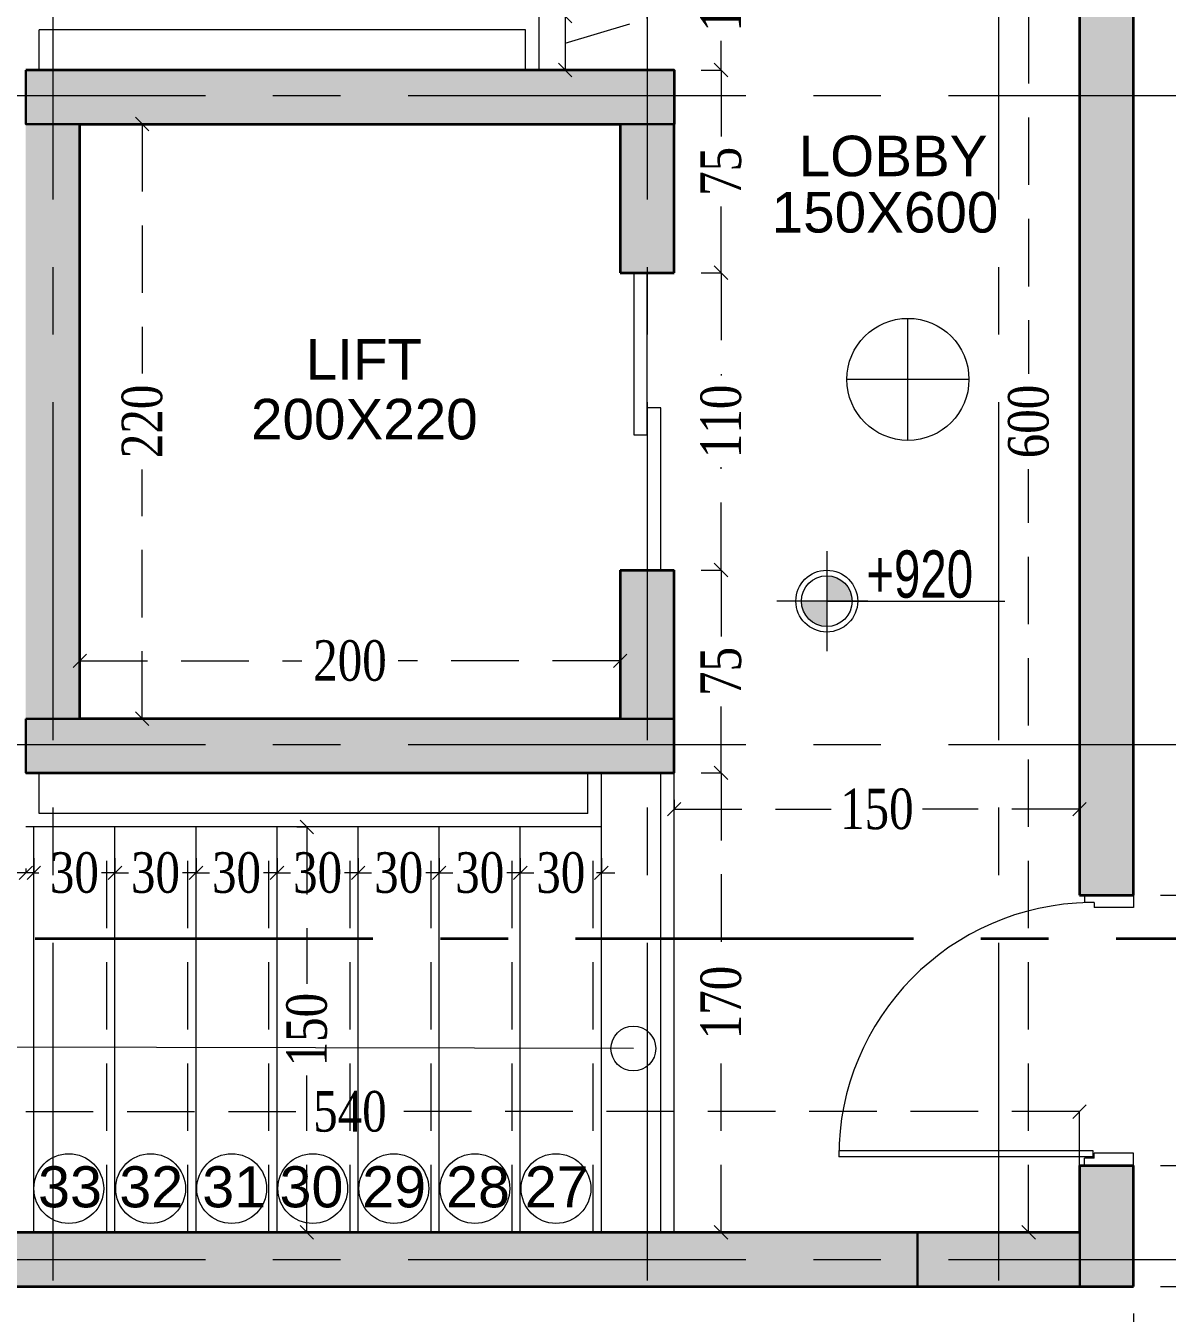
# Model space of a CAD drawing. Header units: inches. Extents: x -114 to 635, y -137 to 57.
# Drawn here: x 157.209 to 161.433, y 17.48 to 22.244 of the extents above; entities that cross this region are included whole.
import ezdxf
from ezdxf.enums import TextEntityAlignment as Align

# ---------------------------------------------------------------- set-up
doc = ezdxf.new("R2010")
doc.units = ezdxf.units.IN
doc.header["$MEASUREMENT"] = 0
doc.header["$PDMODE"] = 98
for name, pattern in [('( Hidden )', [0.375, 0.25, -0.125]), ('CENTER', [2, 1.25, -0.25, 0.25, -0.25]), ('CENTERX2', [4, 2.5, -0.5, 0.5, -0.5]), ('DASHED2', [0.375, 0.25, -0.125]), ('VILLA AXIS$0$CENTER', [2, 1.25, -0.25, 0.25, -0.25])]:
    doc.linetypes.add(name, pattern=pattern)
doc.layers.get('0').update_dxf_attribs({"lineweight": 5})
doc.layers.get('Defpoints').update_dxf_attribs({"lineweight": 5})
for name, color, linetype, lineweight in [('A-SECTION LINE', 230, 'Continuous', 35), ('A-text', 111, 'Continuous', 5), ('COLUMNS HATCH', 1, 'Continuous', 5), ('DETAILS DIMENSION', 15, 'Continuous', 5), ('DOOR', 1, 'Continuous', 5), ('E-AX', 9, '( Hidden )', 0), ('GENERAL TEXT', 4, 'Continuous', 5), ('HATCH', 15, 'Continuous', 0), ('LEVEL SYMBOL', 8, 'Continuous', 5), ('PROPOSED COLUMNS', 6, 'Continuous', 30), ('STAIR', 1, 'Continuous', 5), ('WALL PROPOSED', 7, 'Continuous', 30), ('WINDOWS', 5, 'Continuous', 5)]:
    doc.layers.add(name, color=color, linetype=linetype, lineweight=lineweight)
doc.layers.add('ALARM', color=7, linetype='Continuous', lineweight=5, true_color=0xff0f0f)
doc.layers.add('AXIES', color=7, linetype='CENTER', lineweight=0, true_color=0x949596)
doc.styles.add('002-F.FLOOR PLAN$0$xref plans$0$ATTRIBUTE', font='BKANT.TTF')
doc.styles.add('GROUND FLOOR XREF - option 3$0$STYLE1', font='arial.ttf', dxfattribs={"height": 30})
doc.styles.add('ST', font='times.ttf', dxfattribs={"width": 0.8})
doc.styles.get("Standard").update_dxf_attribs({"font": 'arial.ttf'})
doc.dimstyles.new('RASH PLAN', dxfattribs={"dimtxt": 0.15, "dimasz": 0.05, "dimexe": 0, "dimexo": 0.1, "dimgap": 0.05, "dimtad": 0, "dimdec": 0, "dimlfac": 100, "dimzin": 0, "dimdsep": 46, "dimtxsty": 'ST', "dimblk": 'OBLIQUE', "dimcen": 0.09, "dimclrd": 200, "dimclre": 6, "dimclrt": 1, "dimadec": 0, "dimazin": 0, "dimtfac": 1, "dimtdec": 0, "dimtmove": 1, "dimatfit": 3, "dimldrblk": 'OBLIQUE', "dimfxl": 0, "dimtolj": 1, "dimtzin": 0, "dimlwd": -1, "dimlwe": -1, "dimarcsym": 0})

# ---------------------------------------------------------------- blocks, each defined once
blk = doc.blocks.new('002-F.FLOOR PLAN$0$xref plans$0$LVL-PL')
h = blk.add_hatch(color=256)
h.paths.add_polyline_path([(0, 0.1233), (0, 0), (0.1233, 0, 0.414214)])
h.paths.add_polyline_path([(0, 0), (-0.1233, 0, 0.414214), (0, -0.1233)])
for p, q in [((0, 0.2424), (0, -0.2424)), ((0.2, 0), (-0.2424, 0)), ((0, 0), (0.8648, 0))]:
    blk.add_line(p, q)
for radius in [0.15, 0.1233]:
    blk.add_circle((0, 0), radius)
at = {"style": '002-F.FLOOR PLAN$0$xref plans$0$ATTRIBUTE', "width": 0.75, "flags": 12}
for tag, p in [('LEVEL', (0.517, 0.1508)), ('POSITION', (0.517, -0.1541))]:
    blk.add_attdef(tag, text='', height=0.2, dxfattribs=at).set_placement(p, align=Align.MIDDLE)
blk = doc.blocks.new('_Oblique')
at = {"color": 0, "lineweight": -2}
blk.add_line((-0.5, -0.5), (0.5, 0.5), dxfattribs=at)
blk = doc.blocks.new('*D637')
at = {"layer": 'Defpoints', "color": 0, "transparency": 16777216}
for p in [(155.5088, 17.5794), (161.3082, 17.5794), (161.3082, 17.3334)]:
    blk.add_point(p, dxfattribs=at)
at = {"layer": 'DETAILS DIMENSION', "color": 6, "transparency": 16777216}
for p, q in [((155.5088, 17.4794), (155.5088, 17.3334)), ((161.3082, 17.4794), (161.3082, 17.3334))]:
    blk.add_line(p, q, dxfattribs=at)
at = {"layer": 'DETAILS DIMENSION', "color": 200, "linetype": 'DASHED2', "transparency": 16777216}
for p, q in [((155.5088, 17.3334), (158.233, 17.3334)), ((161.3082, 17.3334), (158.584, 17.3334))]:
    blk.add_line(p, q, dxfattribs=at)
at = {"layer": 'DETAILS DIMENSION', "color": 200, "transparency": 16777216, "xscale": 0.05, "yscale": 0.05, "zscale": 0.05, "rotation": 180}
blk.add_blockref('_Oblique', (155.5088, 17.3334), dxfattribs=at)
at = {"layer": 'DETAILS DIMENSION', "color": 200, "transparency": 16777216, "xscale": 0.05, "yscale": 0.05, "zscale": 0.05}
blk.add_blockref('_Oblique', (161.3082, 17.3334), dxfattribs=at)
at = {"layer": 'DETAILS DIMENSION', "color": 1, "transparency": 16777216, "insert": (158.4085, 17.3334), "char_height": 0.15, "attachment_point": 5, "style": 'ST'}
blk.add_mtext('\\A1;580', dxfattribs=at)
blk = doc.blocks.new('*D638')
at = {"layer": 'Defpoints', "color": 0, "transparency": 16777216}
for p in [(161.3082, 18.0266), (161.3082, 17.5794), (161.56, 17.5794)]:
    blk.add_point(p, dxfattribs=at)
at = {"layer": 'DETAILS DIMENSION', "color": 6, "transparency": 16777216}
for p, q in [((161.4082, 18.0266), (161.56, 18.0266)), ((161.4082, 17.5794), (161.56, 17.5794))]:
    blk.add_line(p, q, dxfattribs=at)
at = {"layer": 'DETAILS DIMENSION', "color": 200, "linetype": 'DASHED2', "transparency": 16777216}
for p, q in [((161.56, 18.0266), (161.56, 17.9344)), ((161.56, 17.5794), (161.56, 17.6716))]:
    blk.add_line(p, q, dxfattribs=at)
at = {"layer": 'DETAILS DIMENSION', "color": 200, "transparency": 16777216, "xscale": 0.05, "yscale": 0.05, "zscale": 0.05}
for p, rotation in [((161.56, 18.0266), 90), ((161.56, 17.5794), 270)]:
    blk.add_blockref('_Oblique', p, dxfattribs=dict(at, rotation=rotation))
at = {"layer": 'DETAILS DIMENSION', "color": 1, "transparency": 16777216, "insert": (161.56, 17.803), "char_height": 0.15, "attachment_point": 5, "rotation": 90, "style": 'ST'}
blk.add_mtext('\\A1;45', dxfattribs=at)
blk = doc.blocks.new('*D639')
at = {"layer": 'Defpoints', "color": 0, "transparency": 16777216}
for p in [(161.3082, 19.0266), (161.56, 19.0266), (161.3082, 18.0266)]:
    blk.add_point(p, dxfattribs=at)
at = {"layer": 'DETAILS DIMENSION', "color": 6, "transparency": 16777216}
for p, q in [((161.4082, 19.0266), (161.56, 19.0266)), ((161.4082, 18.0266), (161.56, 18.0266))]:
    blk.add_line(p, q, dxfattribs=at)
at = {"layer": 'DETAILS DIMENSION', "color": 200, "linetype": 'DASHED2', "transparency": 16777216}
for p, q in [((161.56, 19.0266), (161.56, 18.696)), ((161.56, 18.0266), (161.56, 18.3573))]:
    blk.add_line(p, q, dxfattribs=at)
at = {"layer": 'DETAILS DIMENSION', "color": 200, "transparency": 16777216, "xscale": 0.05, "yscale": 0.05, "zscale": 0.05}
for p, rotation in [((161.56, 19.0266), 90), ((161.56, 18.0266), 270)]:
    blk.add_blockref('_Oblique', p, dxfattribs=dict(at, rotation=rotation))
at = {"layer": 'DETAILS DIMENSION', "color": 1, "transparency": 16777216, "insert": (161.56, 18.5266), "char_height": 0.15, "attachment_point": 5, "rotation": 90, "style": 'ST'}
blk.add_mtext('\\A1;100', dxfattribs=at)
blk = doc.blocks.new('*D640')
at = {"layer": 'Defpoints', "color": 0, "transparency": 16777216}
for p in [(161.3082, 23.9796), (161.56, 23.9796), (161.3082, 19.0266)]:
    blk.add_point(p, dxfattribs=at)
at = {"layer": 'DETAILS DIMENSION', "color": 6, "transparency": 16777216}
for p, q in [((161.4082, 23.9796), (161.56, 23.9796)), ((161.4082, 19.0266), (161.56, 19.0266))]:
    blk.add_line(p, q, dxfattribs=at)
at = {"layer": 'DETAILS DIMENSION', "color": 200, "linetype": 'DASHED2', "transparency": 16777216}
for p, q in [((161.56, 23.9796), (161.56, 21.6788)), ((161.56, 19.0266), (161.56, 21.3275))]:
    blk.add_line(p, q, dxfattribs=at)
at = {"layer": 'DETAILS DIMENSION', "color": 200, "transparency": 16777216, "xscale": 0.05, "yscale": 0.05, "zscale": 0.05}
for p, rotation in [((161.56, 23.9796), 90), ((161.56, 19.0266), 270)]:
    blk.add_blockref('_Oblique', p, dxfattribs=dict(at, rotation=rotation))
at = {"layer": 'DETAILS DIMENSION', "color": 1, "transparency": 16777216, "insert": (161.56, 21.5031), "char_height": 0.15, "attachment_point": 5, "rotation": 90, "style": 'ST'}
blk.add_mtext('\\A1;495', dxfattribs=at)
blk = doc.blocks.new('*D642')
at = {"layer": 'Defpoints', "color": 0, "transparency": 16777216}
for p in [(157.5388, 19.1097), (157.2388, 19.0644), (157.5388, 19.0644)]:
    blk.add_point(p, dxfattribs=at)
at = {"layer": 'DETAILS DIMENSION', "color": 6, "transparency": 16777216}
for p, q in [((157.2388, 19.1644), (157.2388, 19.1097)), ((157.5388, 19.1644), (157.5388, 19.1097))]:
    blk.add_line(p, q, dxfattribs=at)
at = {"layer": 'DETAILS DIMENSION', "color": 200, "linetype": 'DASHED2', "transparency": 16777216}
for p, q in [((157.2388, 19.1097), (157.1888, 19.1097)), ((157.2388, 19.1097), (157.2569, 19.1097)), ((157.5388, 19.1097), (157.5206, 19.1097)), ((157.5388, 19.1097), (157.5888, 19.1097))]:
    blk.add_line(p, q, dxfattribs=at)
at = {"layer": 'DETAILS DIMENSION', "color": 200, "transparency": 16777216, "xscale": 0.05, "yscale": 0.05, "zscale": 0.05}
blk.add_blockref('_Oblique', (157.2388, 19.1097), dxfattribs=at)
at = {"layer": 'DETAILS DIMENSION', "color": 200, "transparency": 16777216, "xscale": 0.05, "yscale": 0.05, "zscale": 0.05, "rotation": 180}
blk.add_blockref('_Oblique', (157.5388, 19.1097), dxfattribs=at)
at = {"layer": 'DETAILS DIMENSION', "color": 1, "transparency": 16777216, "insert": (157.3888, 19.1097), "char_height": 0.15, "attachment_point": 5, "style": 'ST'}
blk.add_mtext('\\A1;30', dxfattribs=at)
blk = doc.blocks.new('*D643')
at = {"layer": 'Defpoints', "color": 0, "transparency": 16777216}
for p in [(157.8388, 19.1097), (157.5388, 19.0644), (157.8388, 19.0644)]:
    blk.add_point(p, dxfattribs=at)
at = {"layer": 'DETAILS DIMENSION', "color": 6, "transparency": 16777216}
for p, q in [((157.5388, 19.1644), (157.5388, 19.1097)), ((157.8388, 19.1644), (157.8388, 19.1097))]:
    blk.add_line(p, q, dxfattribs=at)
at = {"layer": 'DETAILS DIMENSION', "color": 200, "linetype": 'DASHED2', "transparency": 16777216}
for p, q in [((157.5388, 19.1097), (157.4888, 19.1097)), ((157.5388, 19.1097), (157.5569, 19.1097)), ((157.8388, 19.1097), (157.8206, 19.1097)), ((157.8388, 19.1097), (157.8888, 19.1097))]:
    blk.add_line(p, q, dxfattribs=at)
at = {"layer": 'DETAILS DIMENSION', "color": 200, "transparency": 16777216, "xscale": 0.05, "yscale": 0.05, "zscale": 0.05}
blk.add_blockref('_Oblique', (157.5388, 19.1097), dxfattribs=at)
at = {"layer": 'DETAILS DIMENSION', "color": 200, "transparency": 16777216, "xscale": 0.05, "yscale": 0.05, "zscale": 0.05, "rotation": 180}
blk.add_blockref('_Oblique', (157.8388, 19.1097), dxfattribs=at)
at = {"layer": 'DETAILS DIMENSION', "color": 1, "transparency": 16777216, "insert": (157.6888, 19.1097), "char_height": 0.15, "attachment_point": 5, "style": 'ST'}
blk.add_mtext('\\A1;30', dxfattribs=at)
blk = doc.blocks.new('*D644')
at = {"layer": 'Defpoints', "color": 0, "transparency": 16777216}
for p in [(158.1388, 19.1097), (157.8388, 19.0644), (158.1388, 19.0644)]:
    blk.add_point(p, dxfattribs=at)
at = {"layer": 'DETAILS DIMENSION', "color": 6, "transparency": 16777216}
for p, q in [((157.8388, 19.1644), (157.8388, 19.1097)), ((158.1388, 19.1644), (158.1388, 19.1097))]:
    blk.add_line(p, q, dxfattribs=at)
at = {"layer": 'DETAILS DIMENSION', "color": 200, "linetype": 'DASHED2', "transparency": 16777216}
for p, q in [((157.8388, 19.1097), (157.7888, 19.1097)), ((157.8388, 19.1097), (157.8569, 19.1097)), ((158.1388, 19.1097), (158.1206, 19.1097)), ((158.1388, 19.1097), (158.1888, 19.1097))]:
    blk.add_line(p, q, dxfattribs=at)
at = {"layer": 'DETAILS DIMENSION', "color": 200, "transparency": 16777216, "xscale": 0.05, "yscale": 0.05, "zscale": 0.05}
blk.add_blockref('_Oblique', (157.8388, 19.1097), dxfattribs=at)
at = {"layer": 'DETAILS DIMENSION', "color": 200, "transparency": 16777216, "xscale": 0.05, "yscale": 0.05, "zscale": 0.05, "rotation": 180}
blk.add_blockref('_Oblique', (158.1388, 19.1097), dxfattribs=at)
at = {"layer": 'DETAILS DIMENSION', "color": 1, "transparency": 16777216, "insert": (157.9888, 19.1097), "char_height": 0.15, "attachment_point": 5, "style": 'ST'}
blk.add_mtext('\\A1;30', dxfattribs=at)
blk = doc.blocks.new('*D645')
at = {"layer": 'Defpoints', "color": 0, "transparency": 16777216}
for p in [(158.4388, 19.1097), (158.1388, 19.0644), (158.4388, 19.0644)]:
    blk.add_point(p, dxfattribs=at)
at = {"layer": 'DETAILS DIMENSION', "color": 6, "transparency": 16777216}
for p, q in [((158.1388, 19.1644), (158.1388, 19.1097)), ((158.4388, 19.1644), (158.4388, 19.1097))]:
    blk.add_line(p, q, dxfattribs=at)
at = {"layer": 'DETAILS DIMENSION', "color": 200, "linetype": 'DASHED2', "transparency": 16777216}
for p, q in [((158.1388, 19.1097), (158.0888, 19.1097)), ((158.1388, 19.1097), (158.1569, 19.1097)), ((158.4388, 19.1097), (158.4206, 19.1097)), ((158.4388, 19.1097), (158.4888, 19.1097))]:
    blk.add_line(p, q, dxfattribs=at)
at = {"layer": 'DETAILS DIMENSION', "color": 200, "transparency": 16777216, "xscale": 0.05, "yscale": 0.05, "zscale": 0.05}
blk.add_blockref('_Oblique', (158.1388, 19.1097), dxfattribs=at)
at = {"layer": 'DETAILS DIMENSION', "color": 200, "transparency": 16777216, "xscale": 0.05, "yscale": 0.05, "zscale": 0.05, "rotation": 180}
blk.add_blockref('_Oblique', (158.4388, 19.1097), dxfattribs=at)
at = {"layer": 'DETAILS DIMENSION', "color": 1, "transparency": 16777216, "insert": (158.2888, 19.1097), "char_height": 0.15, "attachment_point": 5, "style": 'ST'}
blk.add_mtext('\\A1;30', dxfattribs=at)
blk = doc.blocks.new('*D646')
at = {"layer": 'Defpoints', "color": 0, "transparency": 16777216}
for p in [(158.7388, 19.1097), (158.4388, 19.0644), (158.7388, 19.0644)]:
    blk.add_point(p, dxfattribs=at)
at = {"layer": 'DETAILS DIMENSION', "color": 6, "transparency": 16777216}
for p, q in [((158.4388, 19.1644), (158.4388, 19.1097)), ((158.7388, 19.1644), (158.7388, 19.1097))]:
    blk.add_line(p, q, dxfattribs=at)
at = {"layer": 'DETAILS DIMENSION', "color": 200, "linetype": 'DASHED2', "transparency": 16777216}
for p, q in [((158.4388, 19.1097), (158.3888, 19.1097)), ((158.4388, 19.1097), (158.4569, 19.1097)), ((158.7388, 19.1097), (158.7206, 19.1097)), ((158.7388, 19.1097), (158.7888, 19.1097))]:
    blk.add_line(p, q, dxfattribs=at)
at = {"layer": 'DETAILS DIMENSION', "color": 200, "transparency": 16777216, "xscale": 0.05, "yscale": 0.05, "zscale": 0.05}
blk.add_blockref('_Oblique', (158.4388, 19.1097), dxfattribs=at)
at = {"layer": 'DETAILS DIMENSION', "color": 200, "transparency": 16777216, "xscale": 0.05, "yscale": 0.05, "zscale": 0.05, "rotation": 180}
blk.add_blockref('_Oblique', (158.7388, 19.1097), dxfattribs=at)
at = {"layer": 'DETAILS DIMENSION', "color": 1, "transparency": 16777216, "insert": (158.5888, 19.1097), "char_height": 0.15, "attachment_point": 5, "style": 'ST'}
blk.add_mtext('\\A1;30', dxfattribs=at)
blk = doc.blocks.new('*D647')
at = {"layer": 'Defpoints', "color": 0, "transparency": 16777216}
for p in [(159.0388, 19.1097), (158.7388, 19.0643), (159.0388, 19.0643)]:
    blk.add_point(p, dxfattribs=at)
at = {"layer": 'DETAILS DIMENSION', "color": 6, "transparency": 16777216}
for p, q in [((158.7388, 19.1643), (158.7388, 19.1097)), ((159.0388, 19.1643), (159.0388, 19.1097))]:
    blk.add_line(p, q, dxfattribs=at)
at = {"layer": 'DETAILS DIMENSION', "color": 200, "linetype": 'DASHED2', "transparency": 16777216}
for p, q in [((158.7388, 19.1097), (158.6888, 19.1097)), ((158.7388, 19.1097), (158.7569, 19.1097)), ((159.0388, 19.1097), (159.0206, 19.1097)), ((159.0388, 19.1097), (159.0888, 19.1097))]:
    blk.add_line(p, q, dxfattribs=at)
at = {"layer": 'DETAILS DIMENSION', "color": 200, "transparency": 16777216, "xscale": 0.05, "yscale": 0.05, "zscale": 0.05}
blk.add_blockref('_Oblique', (158.7388, 19.1097), dxfattribs=at)
at = {"layer": 'DETAILS DIMENSION', "color": 200, "transparency": 16777216, "xscale": 0.05, "yscale": 0.05, "zscale": 0.05, "rotation": 180}
blk.add_blockref('_Oblique', (159.0388, 19.1097), dxfattribs=at)
at = {"layer": 'DETAILS DIMENSION', "color": 1, "transparency": 16777216, "insert": (158.8888, 19.1097), "char_height": 0.15, "attachment_point": 5, "style": 'ST'}
blk.add_mtext('\\A1;30', dxfattribs=at)
blk = doc.blocks.new('*D648')
at = {"layer": 'Defpoints', "color": 0, "transparency": 16777216}
for p in [(159.3388, 19.1097), (159.0388, 19.0643), (159.3388, 19.0643)]:
    blk.add_point(p, dxfattribs=at)
at = {"layer": 'DETAILS DIMENSION', "color": 6, "transparency": 16777216}
for p, q in [((159.0388, 19.1643), (159.0388, 19.1097)), ((159.3388, 19.1643), (159.3388, 19.1097))]:
    blk.add_line(p, q, dxfattribs=at)
at = {"layer": 'DETAILS DIMENSION', "color": 200, "linetype": 'DASHED2', "transparency": 16777216}
for p, q in [((159.0388, 19.1097), (158.9888, 19.1097)), ((159.0388, 19.1097), (159.057, 19.1097)), ((159.3388, 19.1097), (159.3207, 19.1097)), ((159.3388, 19.1097), (159.3888, 19.1097))]:
    blk.add_line(p, q, dxfattribs=at)
at = {"layer": 'DETAILS DIMENSION', "color": 200, "transparency": 16777216, "xscale": 0.05, "yscale": 0.05, "zscale": 0.05}
blk.add_blockref('_Oblique', (159.0388, 19.1097), dxfattribs=at)
at = {"layer": 'DETAILS DIMENSION', "color": 200, "transparency": 16777216, "xscale": 0.05, "yscale": 0.05, "zscale": 0.05, "rotation": 180}
blk.add_blockref('_Oblique', (159.3388, 19.1097), dxfattribs=at)
at = {"layer": 'DETAILS DIMENSION', "color": 1, "transparency": 16777216, "insert": (159.1888, 19.1097), "char_height": 0.15, "attachment_point": 5, "style": 'ST'}
blk.add_mtext('\\A1;30', dxfattribs=at)
blk = doc.blocks.new('*D649')
at = {"layer": 'Defpoints', "color": 0, "transparency": 16777216}
for p in [(159.6084, 19.4797), (159.7817, 19.4797), (159.6084, 17.7794)]:
    blk.add_point(p, dxfattribs=at)
at = {"layer": 'DETAILS DIMENSION', "color": 6, "transparency": 16777216}
for p, q in [((159.7084, 19.4797), (159.7817, 19.4797)), ((159.7084, 17.7794), (159.7817, 17.7794))]:
    blk.add_line(p, q, dxfattribs=at)
at = {"layer": 'DETAILS DIMENSION', "color": 200, "linetype": 'DASHED2', "transparency": 16777216}
for p, q in [((159.7817, 19.4797), (159.7817, 18.7989)), ((159.7817, 17.7794), (159.7817, 18.4602))]:
    blk.add_line(p, q, dxfattribs=at)
at = {"layer": 'DETAILS DIMENSION', "color": 200, "transparency": 16777216, "xscale": 0.05, "yscale": 0.05, "zscale": 0.05}
for p, rotation in [((159.7817, 19.4797), 90), ((159.7817, 17.7794), 270)]:
    blk.add_blockref('_Oblique', p, dxfattribs=dict(at, rotation=rotation))
at = {"layer": 'DETAILS DIMENSION', "color": 1, "transparency": 16777216, "insert": (159.7817, 18.6296), "char_height": 0.15, "attachment_point": 5, "rotation": 90, "style": 'ST'}
blk.add_mtext('\\A1;170', dxfattribs=at)
blk = doc.blocks.new('*D650')
at = {"layer": 'Defpoints', "color": 0, "transparency": 16777216}
for p in [(159.6084, 20.2299), (159.7817, 20.2299), (159.6084, 19.4797)]:
    blk.add_point(p, dxfattribs=at)
at = {"layer": 'DETAILS DIMENSION', "color": 6, "transparency": 16777216}
for p, q in [((159.7084, 20.2299), (159.7817, 20.2299)), ((159.7084, 19.4797), (159.7817, 19.4797))]:
    blk.add_line(p, q, dxfattribs=at)
at = {"layer": 'DETAILS DIMENSION', "color": 200, "linetype": 'DASHED2', "transparency": 16777216}
for p, q in [((159.7817, 20.2299), (159.7817, 19.9843)), ((159.7817, 19.4797), (159.7817, 19.7253))]:
    blk.add_line(p, q, dxfattribs=at)
at = {"layer": 'DETAILS DIMENSION', "color": 200, "transparency": 16777216, "xscale": 0.05, "yscale": 0.05, "zscale": 0.05}
for p, rotation in [((159.7817, 20.2299), 90), ((159.7817, 19.4797), 270)]:
    blk.add_blockref('_Oblique', p, dxfattribs=dict(at, rotation=rotation))
at = {"layer": 'DETAILS DIMENSION', "color": 1, "transparency": 16777216, "insert": (159.7817, 19.8548), "char_height": 0.15, "attachment_point": 5, "rotation": 90, "style": 'ST'}
blk.add_mtext('\\A1;75', dxfattribs=at)
blk = doc.blocks.new('*D651')
at = {"layer": 'Defpoints', "color": 0, "transparency": 16777216}
for p in [(159.6084, 21.3299), (159.7817, 21.3299), (159.6084, 20.2299)]:
    blk.add_point(p, dxfattribs=at)
at = {"layer": 'DETAILS DIMENSION', "color": 6, "transparency": 16777216}
for p, q in [((159.7084, 21.3299), (159.7817, 21.3299)), ((159.7084, 20.2299), (159.7817, 20.2299))]:
    blk.add_line(p, q, dxfattribs=at)
at = {"layer": 'DETAILS DIMENSION', "color": 200, "linetype": 'DASHED2', "transparency": 16777216}
for p, q in [((159.7817, 21.3299), (159.7817, 20.9492)), ((159.7817, 20.2299), (159.7817, 20.6105))]:
    blk.add_line(p, q, dxfattribs=at)
at = {"layer": 'DETAILS DIMENSION', "color": 200, "transparency": 16777216, "xscale": 0.05, "yscale": 0.05, "zscale": 0.05}
for p, rotation in [((159.7817, 21.3299), 90), ((159.7817, 20.2299), 270)]:
    blk.add_blockref('_Oblique', p, dxfattribs=dict(at, rotation=rotation))
at = {"layer": 'DETAILS DIMENSION', "color": 1, "transparency": 16777216, "insert": (159.7817, 20.7799), "char_height": 0.15, "attachment_point": 5, "rotation": 90, "style": 'ST'}
blk.add_mtext('\\A1;110', dxfattribs=at)
blk = doc.blocks.new('*D652')
at = {"layer": 'Defpoints', "color": 0, "transparency": 16777216}
for p in [(159.6084, 22.08), (159.7817, 22.08), (159.6084, 21.3299)]:
    blk.add_point(p, dxfattribs=at)
at = {"layer": 'DETAILS DIMENSION', "color": 6, "transparency": 16777216}
for p, q in [((159.7084, 22.08), (159.7817, 22.08)), ((159.7084, 21.3299), (159.7817, 21.3299))]:
    blk.add_line(p, q, dxfattribs=at)
at = {"layer": 'DETAILS DIMENSION', "color": 200, "linetype": 'DASHED2', "transparency": 16777216}
for p, q in [((159.7817, 22.08), (159.7817, 21.8344)), ((159.7817, 21.3299), (159.7817, 21.5755))]:
    blk.add_line(p, q, dxfattribs=at)
at = {"layer": 'DETAILS DIMENSION', "color": 200, "transparency": 16777216, "xscale": 0.05, "yscale": 0.05, "zscale": 0.05}
for p, rotation in [((159.7817, 22.08), 90), ((159.7817, 21.3299), 270)]:
    blk.add_blockref('_Oblique', p, dxfattribs=dict(at, rotation=rotation))
at = {"layer": 'DETAILS DIMENSION', "color": 1, "transparency": 16777216, "insert": (159.7817, 21.705), "char_height": 0.15, "attachment_point": 5, "rotation": 90, "style": 'ST'}
blk.add_mtext('\\A1;75', dxfattribs=at)
blk = doc.blocks.new('*D653')
at = {"layer": 'Defpoints', "color": 0, "transparency": 16777216}
for p in [(159.5209, 23.7796), (159.7817, 23.7796), (159.6084, 22.08)]:
    blk.add_point(p, dxfattribs=at)
at = {"layer": 'DETAILS DIMENSION', "color": 6, "transparency": 16777216}
for p, q in [((159.6209, 23.7796), (159.7817, 23.7796)), ((159.7084, 22.08), (159.7817, 22.08))]:
    blk.add_line(p, q, dxfattribs=at)
at = {"layer": 'DETAILS DIMENSION', "color": 200, "linetype": 'DASHED2', "transparency": 16777216}
for p, q in [((159.7817, 23.7796), (159.7817, 22.527)), ((159.7817, 22.08), (159.7817, 22.1883))]:
    blk.add_line(p, q, dxfattribs=at)
at = {"layer": 'DETAILS DIMENSION', "color": 200, "transparency": 16777216, "xscale": 0.05, "yscale": 0.05, "zscale": 0.05}
for p, rotation in [((159.7817, 23.7796), 90), ((159.7817, 22.08), 270)]:
    blk.add_blockref('_Oblique', p, dxfattribs=dict(at, rotation=rotation))
at = {"layer": 'DETAILS DIMENSION', "color": 1, "transparency": 16777216, "insert": (159.7817, 22.3577), "char_height": 0.15, "attachment_point": 5, "rotation": 90, "style": 'ST'}
blk.add_mtext('\\A1;170', dxfattribs=at)
blk = doc.blocks.new('*D665')
at = {"layer": 'Defpoints', "color": 0, "transparency": 16777216}
for p in [(155.7088, 19.1809), (155.7088, 19.1097), (157.2088, 19.0252)]:
    blk.add_point(p, dxfattribs=at)
at = {"layer": 'DETAILS DIMENSION', "color": 6, "transparency": 16777216}
for p, q in [((155.7088, 19.0809), (155.7088, 19.1097)), ((157.2088, 19.1252), (157.2088, 19.1097))]:
    blk.add_line(p, q, dxfattribs=at)
at = {"layer": 'DETAILS DIMENSION', "color": 200, "linetype": 'DASHED2', "transparency": 16777216}
for p, q in [((155.7088, 19.1097), (156.2894, 19.1097)), ((157.2088, 19.1097), (156.6281, 19.1097))]:
    blk.add_line(p, q, dxfattribs=at)
at = {"layer": 'DETAILS DIMENSION', "color": 200, "transparency": 16777216, "xscale": 0.05, "yscale": 0.05, "zscale": 0.05, "rotation": 180}
blk.add_blockref('_Oblique', (155.7088, 19.1097), dxfattribs=at)
at = {"layer": 'DETAILS DIMENSION', "color": 200, "transparency": 16777216, "xscale": 0.05, "yscale": 0.05, "zscale": 0.05}
blk.add_blockref('_Oblique', (157.2088, 19.1097), dxfattribs=at)
at = {"layer": 'DETAILS DIMENSION', "color": 1, "transparency": 16777216, "insert": (156.4588, 19.1097), "char_height": 0.15, "attachment_point": 5, "style": 'ST'}
blk.add_mtext('\\A1;150', dxfattribs=at)
blk = doc.blocks.new('*D667')
at = {"layer": 'Defpoints', "color": 0, "transparency": 16777216}
for p in [(157.4088, 19.8941), (157.4088, 19.6797), (159.4084, 19.6797)]:
    blk.add_point(p, dxfattribs=at)
at = {"layer": 'DETAILS DIMENSION', "color": 6, "transparency": 16777216}
for p, q in [((157.4088, 19.7797), (157.4088, 19.8941)), ((159.4084, 19.7797), (159.4084, 19.8941))]:
    blk.add_line(p, q, dxfattribs=at)
at = {"layer": 'DETAILS DIMENSION', "color": 200, "linetype": 'DASHED2', "transparency": 16777216}
for p, q in [((157.4088, 19.8941), (158.2308, 19.8941)), ((159.4084, 19.8941), (158.5864, 19.8941))]:
    blk.add_line(p, q, dxfattribs=at)
at = {"layer": 'DETAILS DIMENSION', "color": 200, "transparency": 16777216, "xscale": 0.05, "yscale": 0.05, "zscale": 0.05, "rotation": 180}
blk.add_blockref('_Oblique', (157.4088, 19.8941), dxfattribs=at)
at = {"layer": 'DETAILS DIMENSION', "color": 200, "transparency": 16777216, "xscale": 0.05, "yscale": 0.05, "zscale": 0.05}
blk.add_blockref('_Oblique', (159.4084, 19.8941), dxfattribs=at)
at = {"layer": 'DETAILS DIMENSION', "color": 1, "transparency": 16777216, "insert": (158.4086, 19.8941), "char_height": 0.15, "attachment_point": 5, "style": 'ST'}
blk.add_mtext('\\A1;200', dxfattribs=at)
blk = doc.blocks.new('*D668')
at = {"layer": 'Defpoints', "color": 0, "transparency": 16777216}
for p in [(157.4088, 21.88), (157.6397, 21.88), (157.4088, 19.6797)]:
    blk.add_point(p, dxfattribs=at)
at = {"layer": 'DETAILS DIMENSION', "color": 6, "transparency": 16777216}
for p, q in [((157.5088, 21.88), (157.6397, 21.88)), ((157.5088, 19.6797), (157.6397, 19.6797))]:
    blk.add_line(p, q, dxfattribs=at)
at = {"layer": 'DETAILS DIMENSION', "color": 200, "linetype": 'DASHED2', "transparency": 16777216}
for p, q in [((157.6397, 21.88), (157.6397, 20.9577)), ((157.6397, 19.6797), (157.6397, 20.602))]:
    blk.add_line(p, q, dxfattribs=at)
at = {"layer": 'DETAILS DIMENSION', "color": 200, "transparency": 16777216, "xscale": 0.05, "yscale": 0.05, "zscale": 0.05}
for p, rotation in [((157.6397, 21.88), 90), ((157.6397, 19.6797), 270)]:
    blk.add_blockref('_Oblique', p, dxfattribs=dict(at, rotation=rotation))
at = {"layer": 'DETAILS DIMENSION', "color": 1, "transparency": 16777216, "insert": (157.6397, 20.7799), "char_height": 0.15, "attachment_point": 5, "rotation": 90, "style": 'ST'}
blk.add_mtext('\\A1;220', dxfattribs=at)
blk = doc.blocks.new('A$Cee9972fe')
at = {"layer": 'ALARM', "lineweight": 0}
for p, q in [((-0.1835, -0.0942), (-0.1835, 0.3575)), ((0.0423, 0.1316), (-0.4093, 0.1316))]:
    blk.add_line(p, q, dxfattribs=at)
blk.add_circle((-0.1835, 0.1316), 0.2258, dxfattribs=at)
blk = doc.blocks.new('DASLASDLASLDASLASDLASLQWELQWELQWELQWELQ')
at = {"layer": 'AXIES', "linetype": 'CENTERX2', "ltscale": 0.5}
for p, q in [((32.9786, -578.2063), (32.9786, -610.1736)), ((35.1783, -578.2063), (35.1783, -610.1736)), ((36.4786, -578.2063), (36.4786, -610.1736)), ((20.2934, -591.072), (52.6834, -591.072)), ((20.2934, -593.4724), (52.6834, -593.4724)), ((20.2934, -595.3778), (52.6834, -595.3778))]:
    blk.add_line(p, q, dxfattribs=at)
blk = doc.blocks.new('DSAASQWEASDQWEASDEQW')
at = {"layer": 'COLUMNS HATCH', "linetype": 'ByBlock'}
for points in [[(934.0919, -124.5414), (936.4916, -124.5414), (936.4916, -124.7414), (934.0919, -124.7414)], [(934.0919, -126.9417), (936.4916, -126.9417), (936.4916, -127.1417), (934.0919, -127.1417)], [(937.9919, -129.042), (937.9919, -128.842), (937.3919, -128.842), (937.3919, -129.042)]]:
    blk.add_hatch(color=256, dxfattribs=at).paths.add_polyline_path(points)
at = {"layer": 'PROPOSED COLUMNS'}
for points in [[(934.0919, -124.5414), (936.4916, -124.5414), (936.4916, -124.7414), (934.0919, -124.7414)], [(934.0919, -126.9417), (936.4916, -126.9417), (936.4916, -127.1417), (934.0919, -127.1417)], [(937.9919, -129.042), (937.9919, -128.842), (937.3919, -128.842), (937.3919, -129.042)]]:
    blk.add_lwpolyline(points, close=True, dxfattribs=at)
blk = doc.blocks.new('*D950')
at = {"color": 6, "transparency": 16777216}
for p, q in [((161.0082, 23.7796), (160.9198, 23.7796)), ((161.0082, 17.7794), (160.9198, 17.7794))]:
    blk.add_line(p, q, dxfattribs=at)
at = {"color": 200, "linetype": 'DASHED2', "transparency": 16777216}
for p, q in [((160.9198, 23.7796), (160.9198, 20.9555)), ((160.9198, 17.7794), (160.9198, 20.6036))]:
    blk.add_line(p, q, dxfattribs=at)
at = {"layer": 'Defpoints', "color": 0, "transparency": 16777216}
for p in [(160.9198, 23.7796), (161.1082, 23.7796), (161.1082, 17.7794)]:
    blk.add_point(p, dxfattribs=at)
at = {"color": 200, "transparency": 16777216, "xscale": 0.05, "yscale": 0.05, "zscale": 0.05}
for p, rotation in [((160.9198, 23.7796), 90), ((160.9198, 17.7794), 270)]:
    blk.add_blockref('_Oblique', p, dxfattribs=dict(at, rotation=rotation))
at = {"color": 1, "transparency": 16777216, "insert": (160.9198, 20.7795), "char_height": 0.15, "attachment_point": 5, "rotation": 90, "style": 'ST'}
blk.add_mtext('\\A1;600', dxfattribs=at)
blk = doc.blocks.new('*D951')
at = {"color": 6, "transparency": 16777216}
for p, q in [((159.6085, 19.3797), (159.6085, 19.3452)), ((161.1082, 19.3797), (161.1082, 19.3452))]:
    blk.add_line(p, q, dxfattribs=at)
at = {"color": 200, "linetype": 'DASHED2', "transparency": 16777216}
for p, q in [((159.6085, 19.3452), (160.189, 19.3452)), ((161.1082, 19.3452), (160.5277, 19.3452))]:
    blk.add_line(p, q, dxfattribs=at)
at = {"layer": 'Defpoints', "color": 0, "transparency": 16777216}
for p in [(159.6085, 19.4797), (161.1082, 19.4797), (161.1082, 19.3452)]:
    blk.add_point(p, dxfattribs=at)
at = {"color": 200, "transparency": 16777216, "xscale": 0.05, "yscale": 0.05, "zscale": 0.05, "rotation": 180}
blk.add_blockref('_Oblique', (159.6085, 19.3452), dxfattribs=at)
at = {"color": 200, "transparency": 16777216, "xscale": 0.05, "yscale": 0.05, "zscale": 0.05}
blk.add_blockref('_Oblique', (161.1082, 19.3452), dxfattribs=at)
at = {"color": 1, "transparency": 16777216, "insert": (160.3583, 19.3452), "char_height": 0.15, "attachment_point": 5, "style": 'ST'}
blk.add_mtext('\\A1;150', dxfattribs=at)
blk = doc.blocks.new('*D964')
at = {"layer": 'Defpoints', "color": 0, "transparency": 16777216}
for p in [(158.249, 19.2795), (158.3124, 19.2795), (158.3127, 17.7794)]:
    blk.add_point(p, dxfattribs=at)
at = {"layer": 'DETAILS DIMENSION', "color": 6, "transparency": 16777216}
for p, q in [((158.2124, 19.2795), (158.249, 19.2795)), ((158.2127, 17.7794), (158.249, 17.7794))]:
    blk.add_line(p, q, dxfattribs=at)
at = {"layer": 'DETAILS DIMENSION', "color": 200, "linetype": 'DASHED2', "transparency": 16777216}
for p, q in [((158.249, 19.2795), (158.249, 18.6988)), ((158.249, 17.7794), (158.249, 18.3601))]:
    blk.add_line(p, q, dxfattribs=at)
at = {"layer": 'DETAILS DIMENSION', "color": 200, "transparency": 16777216, "xscale": 0.05, "yscale": 0.05, "zscale": 0.05}
for p, rotation in [((158.249, 19.2795), 90), ((158.249, 17.7794), 270)]:
    blk.add_blockref('_Oblique', p, dxfattribs=dict(at, rotation=rotation))
at = {"layer": 'DETAILS DIMENSION', "color": 1, "transparency": 16777216, "insert": (158.249, 18.5294), "char_height": 0.15, "attachment_point": 5, "rotation": 90, "style": 'ST'}
blk.add_mtext('\\A1;150', dxfattribs=at)
blk = doc.blocks.new('*D965')
at = {"layer": 'Defpoints', "color": 0, "transparency": 16777216}
for p in [(155.7088, 18.2261), (155.7088, 17.903), (161.1082, 17.903)]:
    blk.add_point(p, dxfattribs=at)
at = {"layer": 'DETAILS DIMENSION', "color": 6, "transparency": 16777216}
for p, q in [((155.7088, 18.003), (155.7088, 18.2261)), ((161.1082, 18.003), (161.1082, 18.2261))]:
    blk.add_line(p, q, dxfattribs=at)
at = {"layer": 'DETAILS DIMENSION', "color": 200, "linetype": 'DASHED2', "transparency": 16777216}
for p, q in [((155.7088, 18.2261), (158.233, 18.2261)), ((161.1082, 18.2261), (158.584, 18.2261))]:
    blk.add_line(p, q, dxfattribs=at)
at = {"layer": 'DETAILS DIMENSION', "color": 200, "transparency": 16777216, "xscale": 0.05, "yscale": 0.05, "zscale": 0.05, "rotation": 180}
blk.add_blockref('_Oblique', (155.7088, 18.2261), dxfattribs=at)
at = {"layer": 'DETAILS DIMENSION', "color": 200, "transparency": 16777216, "xscale": 0.05, "yscale": 0.05, "zscale": 0.05}
blk.add_blockref('_Oblique', (161.1082, 18.2261), dxfattribs=at)
at = {"layer": 'DETAILS DIMENSION', "color": 1, "transparency": 16777216, "insert": (158.4085, 18.2261), "char_height": 0.15, "attachment_point": 5, "style": 'ST'}
blk.add_mtext('\\A1;540', dxfattribs=at)
blk = doc.blocks.new('*D966')
at = {"layer": 'Defpoints', "color": 0, "transparency": 16777216}
for p in [(159.1084, 22.2793), (159.1084, 22.08), (159.2048, 22.08)]:
    blk.add_point(p, dxfattribs=at)
at = {"layer": 'DETAILS DIMENSION', "color": 200, "linetype": 'DASHED2', "transparency": 16777216}
for p, q in [((159.5087, 22.2708), (159.5087, 22.3708)), ((159.2048, 22.2793), (159.2048, 22.08)), ((159.2048, 22.1797), (159.5087, 22.2708))]:
    blk.add_line(p, q, dxfattribs=at)
at = {"layer": 'DETAILS DIMENSION', "color": 6, "transparency": 16777216}
for p, q in [((159.2084, 22.2793), (159.2048, 22.2793)), ((159.2084, 22.08), (159.2048, 22.08))]:
    blk.add_line(p, q, dxfattribs=at)
at = {"layer": 'DETAILS DIMENSION', "color": 200, "transparency": 16777216, "xscale": 0.05, "yscale": 0.05, "zscale": 0.05}
for p, rotation in [((159.2048, 22.2793), 90), ((159.2048, 22.08), 270)]:
    blk.add_blockref('_Oblique', p, dxfattribs=dict(at, rotation=rotation))
at = {"layer": 'DETAILS DIMENSION', "color": 1, "transparency": 16777216, "insert": (159.5087, 22.5044), "char_height": 0.15, "attachment_point": 5, "rotation": 90, "style": 'ST'}
blk.add_mtext('\\A1;20', dxfattribs=at)
blk = doc.blocks.new('*U1154')
for p, q in [((-1665, 63.6), (-1665, 1098.6)), ((-1640, 63.6), (-1640, 1096.8)), ((-1700, 98.6), (-1670, 98.6)), ((-1670, 58.6), (-1670, 98.6)), ((-1670, 58.6), (-1650, 58.6)), ((-1665, 63.6), (-1640, 63.6)), ((-1650, -101.4), (-1650, 58.6)), ((-650, -101.4), (-650, 58.6)), ((-630, 58.6), (-650, 58.6)), ((-600, 98.6), (-630, 98.6)), ((-630, 58.6), (-630, 98.6)), ((-1700, -101.4), (-1650, -101.4)), ((-600, -101.4), (-650, -101.4))]:
    blk.add_line(p, q)
blk.add_arc((-1665.1, 63.5), 1035.2, 0.8396, 89.9962)

msp = doc.modelspace()

# ---------------------------------------------------------------- hatches: boundary and pattern name
at = {"layer": 'HATCH', "true_color": 0x939598}
h = msp.add_hatch(color=252, dxfattribs=at)
h.dxf.hatch_style = 1
h.paths.add_polyline_path([(155.7088, 23.7796), (161.1082, 23.7796), (161.1082, 19.0266), (161.3082, 19.0266), (161.3082, 23.9796), (155.5088, 23.9796), (155.5088, 22.0291), (155.7088, 22.0291)])
h = msp.add_hatch(color=252, dxfattribs=at)
h.dxf.hatch_style = 1
h.paths.add_polyline_path([(157.4088, 21.88), (159.4084, 21.88), (159.4084, 21.3299), (159.6084, 21.3299), (159.6084, 21.88), (159.6084, 22.08), (157.2088, 22.08), (157.2088, 19.4797), (157.4088, 19.4797), (159.6084, 19.4797), (159.6084, 19.6797), (159.6084, 20.2299), (159.4084, 20.2299), (159.4084, 19.6797), (157.4088, 19.6797)])
h = msp.add_hatch(color=252, dxfattribs=at)
h.dxf.hatch_style = 1
h.paths.add_polyline_path([(161.3082, 18.0266), (161.1082, 18.0266), (161.1082, 17.7794), (155.7088, 17.7794), (155.7088, 19.5299), (155.5088, 19.5299), (155.5088, 17.5794), (161.3082, 17.5794)])

# ---------------------------------------------------------------- linework, layer by layer
at = {"layer": 'A-SECTION LINE', "linetype": 'VILLA AXIS$0$CENTER'}
msp.add_lwpolyline([(147.2434, 18.8662), (178.4941, 18.8662)], dxfattribs=at)
at = {"layer": 'A-text'}
for centre in [(157.3681, 17.9413), (157.6709, 17.9413), (157.9709, 17.9413), (158.2709, 17.9413), (158.5709, 17.9413), (158.8709, 17.9413), (159.1709, 17.9413)]:
    msp.add_circle(centre, 0.1291, dxfattribs=at)
at = {"layer": 'STAIR', "linetype": 'Continuous'}
for p, q in [((159.1084, 22.08), (159.1084, 22.2793)), ((159.1084, 22.08), (159.1084, 22.2793)), ((159.0584, 22.2293), (157.2588, 22.2293)), ((157.2588, 22.08), (157.2588, 22.2293)), ((159.0584, 22.2293), (157.2588, 22.2293)), ((157.2588, 22.08), (157.2588, 22.2293)), ((157.2588, 22.08), (157.2588, 22.2293)), ((159.0584, 22.08), (159.0584, 22.2293)), ((159.0584, 22.08), (159.0584, 22.2293)), ((157.2588, 19.3294), (157.2588, 19.4797)), ((159.2888, 19.3294), (159.2888, 19.4797)), ((159.3389, 19.2795), (159.3389, 19.4797)), ((159.5584, 17.7794), (159.5584, 19.4797)), ((159.6084, 17.7794), (159.6084, 19.4797)), ((159.2888, 19.3294), (157.2588, 19.3294)), ((159.3389, 19.2797), (157.2088, 19.2792)), ((157.2388, 17.7794), (157.2388, 19.2794)), ((157.5388, 17.7794), (157.5388, 19.2794)), ((157.8388, 17.7794), (157.8388, 19.2794)), ((158.1388, 17.7794), (158.1388, 19.2794)), ((158.4388, 17.7794), (158.4388, 19.2795)), ((158.7388, 17.7794), (158.7388, 19.2795)), ((159.0388, 17.7794), (159.0388, 19.2795)), ((159.3388, 17.7794), (159.3389, 19.2795)), ((159.4572, 18.4594), (156.4588, 18.466))]:
    msp.add_line(p, q, dxfattribs=at)
at = {"layer": 'STAIR', "linetype": '( Hidden )'}
for p, q in [((157.5088, 17.7794), (157.5088, 19.2794)), ((157.8088, 17.7794), (157.8088, 19.2794)), ((158.1088, 17.7794), (158.1088, 19.2794)), ((158.4088, 17.7794), (158.4088, 19.2795)), ((158.7088, 17.7794), (158.7088, 19.2795)), ((159.0088, 17.7794), (159.0088, 19.2795)), ((159.3088, 17.7794), (159.3088, 19.2795))]:
    msp.add_line(p, q, dxfattribs=at)
at = {"layer": 'STAIR', "linetype": 'Continuous'}
msp.add_circle((159.4572, 18.4594), 0.083, dxfattribs=at)
at = {"layer": 'WALL PROPOSED', "linetype": 'Continuous', "lineweight": 35}
for p, q in [((159.4084, 21.3299), (159.6084, 21.3299)), ((159.4084, 20.2299), (159.6084, 20.2299)), ((161.1082, 19.0266), (161.3082, 19.0266)), ((161.1082, 18.0266), (161.3082, 18.0266))]:
    msp.add_line(p, q, dxfattribs=at)
at = {"layer": 'WALL PROPOSED', "linetype": 'Continuous', "lineweight": 35, "flags": 128}
for points in [[(161.3082, 19.0266), (161.3082, 23.9796)], [(161.1082, 23.7796), (161.1082, 19.0266)], [(159.6084, 22.08), (157.2088, 22.08)], [(159.6084, 22.08), (159.6084, 21.88)], [(157.4088, 21.88), (159.4084, 21.88)], [(157.4088, 19.6797), (157.4088, 21.88)], [(159.4084, 21.88), (159.4084, 21.3299)], [(159.6084, 21.3299), (159.6084, 21.88)], [(159.4084, 20.2299), (159.4084, 19.6797)], [(159.6084, 19.6797), (159.6084, 20.2299)], [(159.4084, 19.6797), (157.4088, 19.6797)], [(159.6084, 19.4797), (159.6084, 19.6797)], [(157.2088, 19.4797), (157.4088, 19.4797)], [(157.4088, 19.4797), (159.6084, 19.4797)], [(161.1082, 18.0266), (161.1082, 17.7794)], [(161.3082, 17.5794), (161.3082, 18.0266)], [(161.1082, 17.7794), (155.7088, 17.7794)], [(155.5088, 17.5794), (161.3082, 17.5794)]]:
    msp.add_lwpolyline(points, dxfattribs=at)
at = {"layer": 'WINDOWS'}
for points in [[(159.4584, 21.3299), (159.4584, 20.7299), (159.5084, 20.7299), (159.5084, 21.3299)], [(159.5584, 20.2299), (159.5584, 20.8299), (159.5084, 20.8299), (159.5084, 20.2299)]]:
    msp.add_lwpolyline(points, close=True, dxfattribs=at)

# ---------------------------------------------------------------- block references
at = {"layer": 'ALARM'}
msp.add_blockref('A$Cee9972fe', (160.6568, 20.8038), dxfattribs=at)
at = {"layer": 'DOOR', "xscale": 0.0009090909101383107, "yscale": 0.0009090909101383107, "zscale": 0.0009090909101383107, "rotation": 89.99999999999997}
msp.add_blockref('*U1154', (161.216, 19.5721), dxfattribs=at)
at = {"layer": 'E-AX'}
msp.add_blockref('DASLASDLASLDASLASDLASLQWELQWELQWELQWELQ', (124.3302, 613.0572), dxfattribs=at)
at = {"layer": 'E-AX', "color": 4, "linetype": 'ByBlock'}
msp.add_blockref('DSAASQWEASDQWEASDEQW', (-776.8831, 146.6214), dxfattribs=at)
at = {"layer": 'LEVEL SYMBOL', "linetype": 'Continuous', "lineweight": 0}
ref = msp.add_blockref('002-F.FLOOR PLAN$0$xref plans$0$LVL-PL', (160.173, 20.1149), dxfattribs=dict(at, xscale=0.7620000000000069, yscale=0.7620000000000069, zscale=0.7620000000000069))
ref.add_attrib('LEVEL', '+920', dxfattribs={"layer": '0', "lineweight": 5, "height": 0.175, "rotation": 360, "style": '002-F.FLOOR PLAN$0$xref plans$0$ATTRIBUTE', "width": 0.75}).set_placement((160.5168, 20.2152), align=Align.MIDDLE)

# ---------------------------------------------------------------- texts
at = {"layer": 'A-text', "style": 'GROUND FLOOR XREF - option 3$0$STYLE1'}
for s, p in [('33', (157.2545, 17.8718, 0)), ('32', (157.555, 17.8718, 0)), ('31', (157.8619, 17.8718, 0)), ('30', (158.148, 17.8718, 0)), ('29', (158.4538, 17.8718, 0)), ('28', (158.7643, 17.8718, 0)), ('27', (159.0556, 17.8718, 0))]:
    msp.add_text(s, height=0.15206, dxfattribs=at).set_placement(p)
at = {"layer": 'GENERAL TEXT'}
for s, p in [('LOBBY', (160.069, 21.687)), ('150X600', (159.969, 21.4786)), ('LIFT', (158.2445, 20.9344)), ('200X220', (158.0423, 20.7134))]:
    msp.add_text(s, height=0.15, dxfattribs=at).set_placement(p)

# ---------------------------------------------------------------- dimensions: what is measured, and where the dimension line sits
dim = msp.add_linear_dim(base=(160.9198, 23.7796), p1=(161.1082, 17.7794), p2=(161.1082, 23.7796), angle=90, dimstyle='RASH PLAN')
dim.commit()
dim.dimension.update_dxf_attribs({"geometry": '*D950', "text_midpoint": (160.9198, 20.7795)})
dim = msp.add_linear_dim(base=(161.1082, 19.3452), p1=(159.6085, 19.4797), p2=(161.1082, 19.4797), dimstyle='RASH PLAN')
dim.commit()
dim.dimension.update_dxf_attribs({"geometry": '*D951', "text_midpoint": (160.3583, 19.3452)})
at = {"layer": 'DETAILS DIMENSION'}
for base, p1, p2, picture, middle in [((161.56, 23.9796), (161.3082, 19.0266), (161.3082, 23.9796), '*D640', (161.56, 21.5031)), ((159.2048, 22.08), (159.1084, 22.2793), (159.1084, 22.08), '*D966', (159.5087, 22.4208)), ((159.7817, 22.08), (159.6084, 21.3299), (159.6084, 22.08), '*D652', (159.7817, 21.705)), ((157.6397, 21.88), (157.4088, 19.6797), (157.4088, 21.88), '*D668', (157.6397, 20.7799)), ((159.7817, 21.3299), (159.6084, 20.2299), (159.6084, 21.3299), '*D651', (159.7817, 20.7799)), ((159.7817, 20.2299), (159.6084, 19.4797), (159.6084, 20.2299), '*D650', (159.7817, 19.8548)), ((159.7817, 19.4797), (159.6084, 17.7794), (159.6084, 19.4797), '*D649', (159.7817, 18.6296)), ((158.249, 19.2795), (158.3127, 17.7794), (158.3124, 19.2795), '*D964', (158.249, 18.5294)), ((161.56, 19.0266), (161.3082, 18.0266), (161.3082, 19.0266), '*D639', (161.56, 18.5266)), ((161.56, 17.5794), (161.3082, 18.0266), (161.3082, 17.5794), '*D638', (161.56, 17.803))]:
    dim = msp.add_linear_dim(base=base, p1=p1, p2=p2, angle=90, dimstyle='RASH PLAN', dxfattribs=at)
    dim.commit()
    dim.dimension.update_dxf_attribs({"geometry": picture, "text_midpoint": middle})
dim = msp.add_linear_dim(base=(159.7817, 23.7796), p1=(159.6084, 22.08), p2=(159.5209, 23.7796), angle=90, dimstyle='RASH PLAN', dxfattribs=at)
dim.commit()
dim.dimension.update_dxf_attribs({"geometry": '*D653', "text_midpoint": (159.7817, 22.3577), "dimtype": 160})
for base, p1, p2, picture, middle in [((157.4088, 19.8941), (159.4084, 19.6797), (157.4088, 19.6797), '*D667', (158.4086, 19.8941)), ((155.7088, 19.1097), (157.2088, 19.0252), (155.7088, 19.1809), '*D665', (156.4588, 19.1097)), ((157.5388, 19.1097), (157.2388, 19.0644), (157.5388, 19.0644), '*D642', (157.3888, 19.1097)), ((157.8388, 19.1097), (157.5388, 19.0644), (157.8388, 19.0644), '*D643', (157.6888, 19.1097)), ((158.1388, 19.1097), (157.8388, 19.0644), (158.1388, 19.0644), '*D644', (157.9888, 19.1097)), ((158.4388, 19.1097), (158.1388, 19.0644), (158.4388, 19.0644), '*D645', (158.2888, 19.1097)), ((158.7388, 19.1097), (158.4388, 19.0644), (158.7388, 19.0644), '*D646', (158.5888, 19.1097)), ((159.0388, 19.1097), (158.7388, 19.0643), (159.0388, 19.0643), '*D647', (158.8888, 19.1097)), ((159.3388, 19.1097), (159.0388, 19.0643), (159.3388, 19.0643), '*D648', (159.1888, 19.1097)), ((155.7088, 18.2261), (161.1082, 17.903), (155.7088, 17.903), '*D965', (158.4085, 18.2261)), ((161.3082, 17.3334), (155.5088, 17.5794), (161.3082, 17.5794), '*D637', (158.4085, 17.3334))]:
    dim = msp.add_linear_dim(base=base, p1=p1, p2=p2, dimstyle='RASH PLAN', dxfattribs=at)
    dim.commit()
    dim.dimension.update_dxf_attribs({"geometry": picture, "text_midpoint": middle})

doc.saveas('drawing.dxf')
